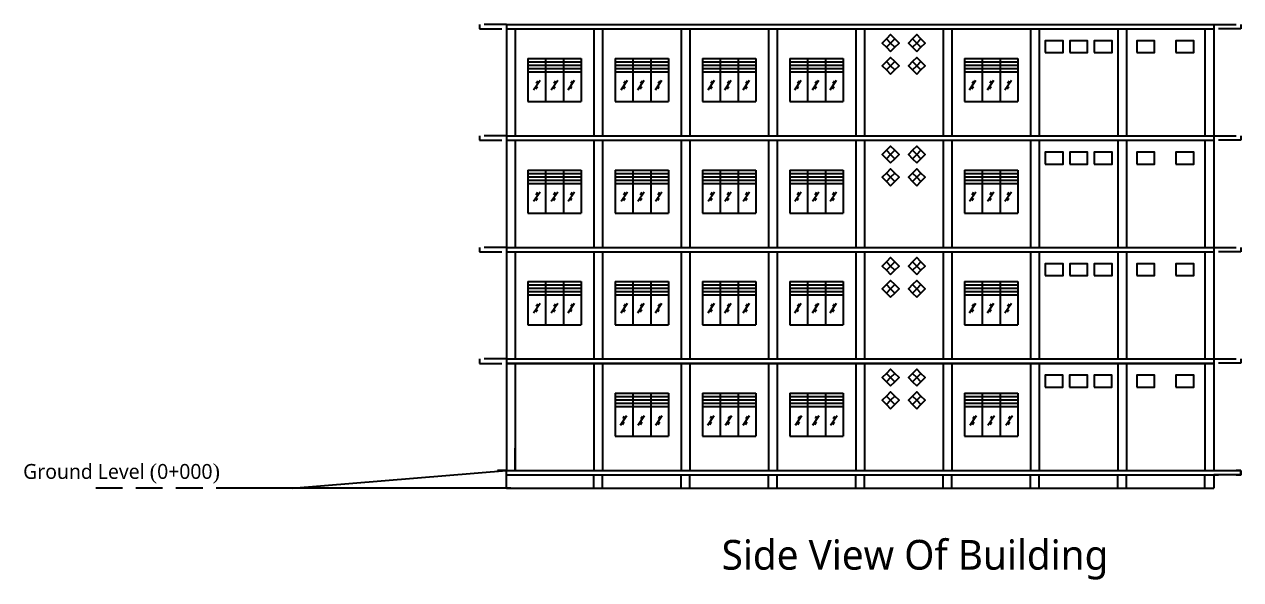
# Model space of a CAD drawing. Header units: metres. Extents: x 22814 to 23003, y 12423 to 12493.
# Drawn here: x 22937.75 to 22978.66, y 12435.68 to 12454.36 of the extents above; entities that cross this region are included whole.
import ezdxf

# ---------------------------------------------------------------- set-up
doc = ezdxf.new("R2010")
doc.units = ezdxf.units.M
doc.linetypes.add('HIDDEN2', pattern=[4.7625, 3.175, -1.5875])
doc.linetypes.add('JIS_02_0.7', pattern=[1.35, 0.75, -0.6])
doc.layers.add('Dot', color=7, linetype='HIDDEN2')
doc.layers.add('lines', color=7, linetype='JIS_02_0.7')
doc.styles.get("Standard").update_dxf_attribs({"font": 'times.ttf'})

msp = doc.modelspace()

# ---------------------------------------------------------------- linework, layer by layer
for p, q in [((22953.9638, 12454.3582), (22953.9638, 12450.6082)), ((22953.9638, 12454.3582), (22977.7638, 12454.3582)), ((22953.9638, 12454.2082), (22977.7638, 12454.2082)), ((22954.2638, 12454.2082), (22954.2638, 12450.6082)), ((22956.9013, 12454.2082), (22956.9013, 12450.6082)), ((22957.2013, 12454.2082), (22957.2013, 12450.6082)), ((22959.8388, 12454.2082), (22959.8388, 12450.6082)), ((22960.1388, 12454.2082), (22960.1388, 12450.6082)), ((22962.7763, 12454.2082), (22962.7763, 12450.6082)), ((22963.0763, 12454.2082), (22963.0763, 12450.6082)), ((22965.7138, 12454.2082), (22965.7138, 12450.6082)), ((22966.0138, 12454.2082), (22966.0138, 12450.6082)), ((22968.6513, 12454.2082), (22968.6513, 12450.6082)), ((22968.9513, 12454.2082), (22968.9513, 12450.6082)), ((22971.5888, 12454.2082), (22971.5888, 12450.6082)), ((22971.8888, 12454.2082), (22971.8888, 12450.6082)), ((22974.5263, 12454.2082), (22974.5263, 12450.6082)), ((22974.8263, 12454.2082), (22974.8263, 12450.6082)), ((22977.4638, 12454.2082), (22977.4638, 12450.6082)), ((22977.7638, 12454.3582), (22977.7638, 12450.6082)), ((22954.6826, 12453.2082), (22956.4826, 12453.2082)), ((22954.6826, 12453.2082), (22954.6826, 12451.7582)), ((22955.2826, 12453.2082), (22955.2826, 12451.7582)), ((22955.8826, 12453.2082), (22955.8826, 12451.7582)), ((22956.4826, 12453.2082), (22956.4826, 12451.7582)), ((22957.6201, 12453.2082), (22959.4201, 12453.2082)), ((22957.6201, 12453.2082), (22957.6201, 12451.7582)), ((22958.2201, 12453.2082), (22958.2201, 12451.7582)), ((22958.8201, 12453.2082), (22958.8201, 12451.7582)), ((22959.4201, 12453.2082), (22959.4201, 12451.7582)), ((22960.5576, 12453.2082), (22962.3576, 12453.2082)), ((22960.5576, 12453.2082), (22960.5576, 12451.7582)), ((22961.1576, 12453.2082), (22961.1576, 12451.7582)), ((22961.7576, 12453.2082), (22961.7576, 12451.7582)), ((22962.3576, 12453.2082), (22962.3576, 12451.7582)), ((22963.4951, 12453.2082), (22965.2951, 12453.2082)), ((22963.4951, 12453.2082), (22963.4951, 12451.7582)), ((22964.0951, 12453.2082), (22964.0951, 12451.7582)), ((22964.6951, 12453.2082), (22964.6951, 12451.7582)), ((22965.2951, 12453.2082), (22965.2951, 12451.7582)), ((22969.3701, 12453.2082), (22971.1701, 12453.2082)), ((22969.3701, 12453.2082), (22969.3701, 12451.7582)), ((22969.9701, 12453.2082), (22969.9701, 12451.7582)), ((22970.5701, 12453.2082), (22970.5701, 12451.7582)), ((22971.1701, 12453.2082), (22971.1701, 12451.7582)), ((22954.6826, 12453.0957), (22956.4826, 12453.0957)), ((22954.6826, 12452.9832), (22956.4826, 12452.9832)), ((22954.6826, 12452.8707), (22956.4826, 12452.8707)), ((22957.6201, 12453.0957), (22959.4201, 12453.0957)), ((22957.6201, 12452.9832), (22959.4201, 12452.9832)), ((22957.6201, 12452.8707), (22959.4201, 12452.8707)), ((22960.5576, 12453.0957), (22962.3576, 12453.0957)), ((22960.5576, 12452.9832), (22962.3576, 12452.9832)), ((22960.5576, 12452.8707), (22962.3576, 12452.8707)), ((22963.4951, 12453.0957), (22965.2951, 12453.0957)), ((22963.4951, 12452.9832), (22965.2951, 12452.9832)), ((22963.4951, 12452.8707), (22965.2951, 12452.8707)), ((22969.3701, 12453.0957), (22971.1701, 12453.0957)), ((22969.3701, 12452.9832), (22971.1701, 12452.9832)), ((22969.3701, 12452.8707), (22971.1701, 12452.8707)), ((22954.6826, 12452.7582), (22956.4826, 12452.7582)), ((22954.8811, 12452.1573), (22955.0961, 12452.479)), ((22954.9713, 12452.3786), (22955.025, 12452.459)), ((22955.4755, 12452.1573), (22955.6906, 12452.479)), ((22955.5658, 12452.3786), (22955.6195, 12452.459)), ((22956.0413, 12452.1573), (22956.2564, 12452.479)), ((22956.1315, 12452.3786), (22956.1853, 12452.459)), ((22957.6201, 12452.7582), (22959.4201, 12452.7582)), ((22957.8244, 12452.1573), (22958.0394, 12452.479)), ((22957.9146, 12452.3786), (22957.9683, 12452.459)), ((22958.3862, 12452.1573), (22958.6013, 12452.479)), ((22958.4764, 12452.3786), (22958.5302, 12452.459)), ((22958.9787, 12452.1573), (22959.1938, 12452.479)), ((22959.0689, 12452.3786), (22959.1227, 12452.459)), ((22960.5576, 12452.7582), (22962.3576, 12452.7582)), ((22960.7529, 12452.1573), (22960.9679, 12452.479)), ((22960.8431, 12452.3786), (22960.8968, 12452.459)), ((22961.3158, 12452.1573), (22961.5309, 12452.479)), ((22961.406, 12452.3786), (22961.4598, 12452.459)), ((22961.9317, 12452.1573), (22962.1468, 12452.479)), ((22962.0219, 12452.3786), (22962.0757, 12452.459)), ((22963.4951, 12452.7582), (22965.2951, 12452.7582)), ((22963.6658, 12452.1573), (22963.8809, 12452.479)), ((22963.756, 12452.3786), (22963.8098, 12452.459)), ((22964.2647, 12452.1573), (22964.4798, 12452.479)), ((22964.3549, 12452.3786), (22964.4087, 12452.459)), ((22964.8549, 12452.1573), (22965.0699, 12452.479)), ((22964.9451, 12452.3786), (22964.9988, 12452.459)), ((22969.3701, 12452.7582), (22971.1701, 12452.7582)), ((22969.5425, 12452.1573), (22969.7576, 12452.479)), ((22969.6327, 12452.3786), (22969.6865, 12452.459)), ((22970.1422, 12452.1573), (22970.3573, 12452.479)), ((22970.2324, 12452.3786), (22970.2862, 12452.459)), ((22970.7346, 12452.1573), (22970.9496, 12452.479)), ((22970.8248, 12452.3786), (22970.8785, 12452.459)), ((22954.9573, 12452.1853), (22955.0111, 12452.2657)), ((22955.5518, 12452.1853), (22955.6056, 12452.2657)), ((22956.1176, 12452.1853), (22956.1714, 12452.2657)), ((22957.9006, 12452.1853), (22957.9544, 12452.2657)), ((22958.4625, 12452.1853), (22958.5163, 12452.2657)), ((22959.055, 12452.1853), (22959.1087, 12452.2657)), ((22960.8291, 12452.1853), (22960.8829, 12452.2657)), ((22961.3921, 12452.1853), (22961.4458, 12452.2657)), ((22962.008, 12452.1853), (22962.0617, 12452.2657)), ((22963.7421, 12452.1853), (22963.7958, 12452.2657)), ((22964.341, 12452.1853), (22964.3947, 12452.2657)), ((22964.9311, 12452.1853), (22964.9849, 12452.2657)), ((22969.6188, 12452.1853), (22969.6726, 12452.2657)), ((22970.2185, 12452.1853), (22970.2722, 12452.2657)), ((22970.8108, 12452.1853), (22970.8646, 12452.2657)), ((22954.6826, 12451.7582), (22956.4826, 12451.7582)), ((22957.6201, 12451.7582), (22959.4201, 12451.7582)), ((22960.5576, 12451.7582), (22962.3576, 12451.7582)), ((22963.4951, 12451.7582), (22965.2951, 12451.7582)), ((22969.3701, 12451.7582), (22971.1701, 12451.7582)), ((22953.9638, 12450.6082), (22953.9638, 12446.8582)), ((22953.9638, 12450.6082), (22977.7638, 12450.6082)), ((22953.9638, 12450.6082), (22977.7638, 12450.6082)), ((22953.9638, 12450.4582), (22977.7638, 12450.4582)), ((22954.2638, 12450.4582), (22954.2638, 12446.8582)), ((22956.9013, 12450.4582), (22956.9013, 12446.8582)), ((22957.2013, 12450.4582), (22957.2013, 12446.8582)), ((22959.8388, 12450.4582), (22959.8388, 12446.8582)), ((22960.1388, 12450.4582), (22960.1388, 12446.8582)), ((22962.7763, 12450.4582), (22962.7763, 12446.8582)), ((22963.0763, 12450.4582), (22963.0763, 12446.8582)), ((22965.7138, 12450.4582), (22965.7138, 12446.8582)), ((22966.0138, 12450.4582), (22966.0138, 12446.8582)), ((22968.6513, 12450.4582), (22968.6513, 12446.8582)), ((22968.9513, 12450.4582), (22968.9513, 12446.8582)), ((22971.5888, 12450.4582), (22971.5888, 12446.8582)), ((22971.8888, 12450.4582), (22971.8888, 12446.8582)), ((22974.5263, 12450.4582), (22974.5263, 12446.8582)), ((22974.8263, 12450.4582), (22974.8263, 12446.8582)), ((22977.4638, 12450.4582), (22977.4638, 12446.8582)), ((22977.7638, 12450.6082), (22977.7638, 12446.8582)), ((22954.6826, 12449.4582), (22956.4826, 12449.4582)), ((22954.6826, 12449.4582), (22954.6826, 12448.0082)), ((22954.6826, 12449.3457), (22956.4826, 12449.3457)), ((22954.6826, 12449.2332), (22956.4826, 12449.2332)), ((22954.6826, 12449.1207), (22956.4826, 12449.1207)), ((22955.2826, 12449.4582), (22955.2826, 12448.0082)), ((22955.8826, 12449.4582), (22955.8826, 12448.0082)), ((22956.4826, 12449.4582), (22956.4826, 12448.0082)), ((22957.6201, 12449.4582), (22959.4201, 12449.4582)), ((22957.6201, 12449.4582), (22957.6201, 12448.0082)), ((22957.6201, 12449.3457), (22959.4201, 12449.3457)), ((22957.6201, 12449.2332), (22959.4201, 12449.2332)), ((22957.6201, 12449.1207), (22959.4201, 12449.1207)), ((22958.2201, 12449.4582), (22958.2201, 12448.0082)), ((22958.8201, 12449.4582), (22958.8201, 12448.0082)), ((22959.4201, 12449.4582), (22959.4201, 12448.0082)), ((22960.5576, 12449.4582), (22962.3576, 12449.4582)), ((22960.5576, 12449.4582), (22960.5576, 12448.0082)), ((22960.5576, 12449.3457), (22962.3576, 12449.3457)), ((22960.5576, 12449.2332), (22962.3576, 12449.2332)), ((22960.5576, 12449.1207), (22962.3576, 12449.1207)), ((22961.1576, 12449.4582), (22961.1576, 12448.0082)), ((22961.7576, 12449.4582), (22961.7576, 12448.0082)), ((22962.3576, 12449.4582), (22962.3576, 12448.0082)), ((22963.4951, 12449.4582), (22965.2951, 12449.4582)), ((22963.4951, 12449.4582), (22963.4951, 12448.0082)), ((22963.4951, 12449.3457), (22965.2951, 12449.3457)), ((22963.4951, 12449.2332), (22965.2951, 12449.2332)), ((22963.4951, 12449.1207), (22965.2951, 12449.1207)), ((22964.0951, 12449.4582), (22964.0951, 12448.0082)), ((22964.6951, 12449.4582), (22964.6951, 12448.0082)), ((22965.2951, 12449.4582), (22965.2951, 12448.0082)), ((22969.3701, 12449.4582), (22971.1701, 12449.4582)), ((22969.3701, 12449.4582), (22969.3701, 12448.0082)), ((22969.3701, 12449.3457), (22971.1701, 12449.3457)), ((22969.3701, 12449.2332), (22971.1701, 12449.2332)), ((22969.3701, 12449.1207), (22971.1701, 12449.1207)), ((22969.9701, 12449.4582), (22969.9701, 12448.0082)), ((22970.5701, 12449.4582), (22970.5701, 12448.0082)), ((22971.1701, 12449.4582), (22971.1701, 12448.0082)), ((22954.6826, 12449.0082), (22956.4826, 12449.0082)), ((22954.8811, 12448.4073), (22955.0961, 12448.729)), ((22954.9713, 12448.6286), (22955.025, 12448.709)), ((22955.4755, 12448.4073), (22955.6906, 12448.729)), ((22955.5658, 12448.6286), (22955.6195, 12448.709)), ((22956.0413, 12448.4073), (22956.2564, 12448.729)), ((22956.1315, 12448.6286), (22956.1853, 12448.709)), ((22957.6201, 12449.0082), (22959.4201, 12449.0082)), ((22957.8244, 12448.4073), (22958.0394, 12448.729)), ((22957.9146, 12448.6286), (22957.9683, 12448.709)), ((22958.3862, 12448.4073), (22958.6013, 12448.729)), ((22958.4764, 12448.6286), (22958.5302, 12448.709)), ((22958.9787, 12448.4073), (22959.1938, 12448.729)), ((22959.0689, 12448.6286), (22959.1227, 12448.709)), ((22960.5576, 12449.0082), (22962.3576, 12449.0082)), ((22960.7529, 12448.4073), (22960.9679, 12448.729)), ((22960.8431, 12448.6286), (22960.8968, 12448.709)), ((22961.3158, 12448.4073), (22961.5309, 12448.729)), ((22961.406, 12448.6286), (22961.4598, 12448.709)), ((22961.9317, 12448.4073), (22962.1468, 12448.729)), ((22962.0219, 12448.6286), (22962.0757, 12448.709)), ((22963.4951, 12449.0082), (22965.2951, 12449.0082)), ((22963.6658, 12448.4073), (22963.8809, 12448.729)), ((22963.756, 12448.6286), (22963.8098, 12448.709)), ((22964.2647, 12448.4073), (22964.4798, 12448.729)), ((22964.3549, 12448.6286), (22964.4087, 12448.709)), ((22964.8549, 12448.4073), (22965.0699, 12448.729)), ((22964.9451, 12448.6286), (22964.9988, 12448.709)), ((22969.3701, 12449.0082), (22971.1701, 12449.0082)), ((22969.5425, 12448.4073), (22969.7576, 12448.729)), ((22969.6327, 12448.6286), (22969.6865, 12448.709)), ((22970.1422, 12448.4073), (22970.3573, 12448.729)), ((22970.2324, 12448.6286), (22970.2862, 12448.709)), ((22970.7346, 12448.4073), (22970.9496, 12448.729)), ((22970.8248, 12448.6286), (22970.8785, 12448.709)), ((22954.9573, 12448.4353), (22955.0111, 12448.5157)), ((22955.5518, 12448.4353), (22955.6056, 12448.5157)), ((22956.1176, 12448.4353), (22956.1714, 12448.5157)), ((22957.9006, 12448.4353), (22957.9544, 12448.5157)), ((22958.4625, 12448.4353), (22958.5163, 12448.5157)), ((22959.055, 12448.4353), (22959.1087, 12448.5157)), ((22960.8291, 12448.4353), (22960.8829, 12448.5157)), ((22961.3921, 12448.4353), (22961.4458, 12448.5157)), ((22962.008, 12448.4353), (22962.0617, 12448.5157)), ((22963.7421, 12448.4353), (22963.7958, 12448.5157)), ((22964.341, 12448.4353), (22964.3947, 12448.5157)), ((22964.9311, 12448.4353), (22964.9849, 12448.5157)), ((22969.6188, 12448.4353), (22969.6726, 12448.5157)), ((22970.2185, 12448.4353), (22970.2722, 12448.5157)), ((22970.8108, 12448.4353), (22970.8646, 12448.5157)), ((22954.6826, 12448.0082), (22956.4826, 12448.0082)), ((22957.6201, 12448.0082), (22959.4201, 12448.0082)), ((22960.5576, 12448.0082), (22962.3576, 12448.0082)), ((22963.4951, 12448.0082), (22965.2951, 12448.0082)), ((22969.3701, 12448.0082), (22971.1701, 12448.0082)), ((22953.9638, 12446.8582), (22953.9638, 12443.1082)), ((22953.9638, 12446.8582), (22977.7638, 12446.8582)), ((22953.9638, 12446.8582), (22977.7638, 12446.8582)), ((22953.9638, 12446.7082), (22977.7638, 12446.7082)), ((22954.2638, 12446.7082), (22954.2638, 12443.1082)), ((22956.9013, 12446.7082), (22956.9013, 12443.1082)), ((22957.2013, 12446.7082), (22957.2013, 12443.1082)), ((22959.8388, 12446.7082), (22959.8388, 12443.1082)), ((22960.1388, 12446.7082), (22960.1388, 12443.1082)), ((22962.7763, 12446.7082), (22962.7763, 12443.1082)), ((22963.0763, 12446.7082), (22963.0763, 12443.1082)), ((22965.7138, 12446.7082), (22965.7138, 12443.1082)), ((22966.0138, 12446.7082), (22966.0138, 12443.1082)), ((22968.6513, 12446.7082), (22968.6513, 12443.1082)), ((22968.9513, 12446.7082), (22968.9513, 12443.1082)), ((22971.5888, 12446.7082), (22971.5888, 12443.1082)), ((22971.8888, 12446.7082), (22971.8888, 12443.1082)), ((22974.5263, 12446.7082), (22974.5263, 12443.1082)), ((22974.8263, 12446.7082), (22974.8263, 12443.1082)), ((22977.4638, 12446.7082), (22977.4638, 12443.1082)), ((22977.7638, 12446.8582), (22977.7638, 12443.1082)), ((22954.6826, 12445.7082), (22956.4826, 12445.7082)), ((22954.6826, 12445.7082), (22954.6826, 12444.2582)), ((22954.6826, 12445.5957), (22956.4826, 12445.5957)), ((22954.6826, 12445.4832), (22956.4826, 12445.4832)), ((22955.2826, 12445.7082), (22955.2826, 12444.2582)), ((22955.8826, 12445.7082), (22955.8826, 12444.2582)), ((22956.4826, 12445.7082), (22956.4826, 12444.2582)), ((22957.6201, 12445.7082), (22959.4201, 12445.7082)), ((22957.6201, 12445.7082), (22957.6201, 12444.2582)), ((22957.6201, 12445.5957), (22959.4201, 12445.5957)), ((22957.6201, 12445.4832), (22959.4201, 12445.4832)), ((22958.2201, 12445.7082), (22958.2201, 12444.2582)), ((22958.8201, 12445.7082), (22958.8201, 12444.2582)), ((22959.4201, 12445.7082), (22959.4201, 12444.2582)), ((22960.5576, 12445.7082), (22962.3576, 12445.7082)), ((22960.5576, 12445.7082), (22960.5576, 12444.2582)), ((22960.5576, 12445.5957), (22962.3576, 12445.5957)), ((22960.5576, 12445.4832), (22962.3576, 12445.4832)), ((22961.1576, 12445.7082), (22961.1576, 12444.2582)), ((22961.7576, 12445.7082), (22961.7576, 12444.2582)), ((22962.3576, 12445.7082), (22962.3576, 12444.2582)), ((22963.4951, 12445.7082), (22965.2951, 12445.7082)), ((22963.4951, 12445.7082), (22963.4951, 12444.2582)), ((22963.4951, 12445.5957), (22965.2951, 12445.5957)), ((22963.4951, 12445.4832), (22965.2951, 12445.4832)), ((22964.0951, 12445.7082), (22964.0951, 12444.2582)), ((22964.6951, 12445.7082), (22964.6951, 12444.2582)), ((22965.2951, 12445.7082), (22965.2951, 12444.2582)), ((22969.3701, 12445.7082), (22971.1701, 12445.7082)), ((22969.3701, 12445.7082), (22969.3701, 12444.2582)), ((22969.3701, 12445.5957), (22971.1701, 12445.5957)), ((22969.3701, 12445.4832), (22971.1701, 12445.4832)), ((22969.9701, 12445.7082), (22969.9701, 12444.2582)), ((22970.5701, 12445.7082), (22970.5701, 12444.2582)), ((22971.1701, 12445.7082), (22971.1701, 12444.2582)), ((22954.6826, 12445.3707), (22956.4826, 12445.3707)), ((22954.6826, 12445.2582), (22956.4826, 12445.2582)), ((22957.6201, 12445.3707), (22959.4201, 12445.3707)), ((22957.6201, 12445.2582), (22959.4201, 12445.2582)), ((22960.5576, 12445.3707), (22962.3576, 12445.3707)), ((22960.5576, 12445.2582), (22962.3576, 12445.2582)), ((22963.4951, 12445.3707), (22965.2951, 12445.3707)), ((22963.4951, 12445.2582), (22965.2951, 12445.2582)), ((22969.3701, 12445.3707), (22971.1701, 12445.3707)), ((22969.3701, 12445.2582), (22971.1701, 12445.2582)), ((22954.8811, 12444.6573), (22955.0961, 12444.979)), ((22954.9573, 12444.6853), (22955.0111, 12444.7657)), ((22954.9713, 12444.8786), (22955.025, 12444.959)), ((22955.4755, 12444.6573), (22955.6906, 12444.979)), ((22955.5518, 12444.6853), (22955.6056, 12444.7657)), ((22955.5658, 12444.8786), (22955.6195, 12444.959)), ((22956.0413, 12444.6573), (22956.2564, 12444.979)), ((22956.1176, 12444.6853), (22956.1714, 12444.7657)), ((22956.1315, 12444.8786), (22956.1853, 12444.959)), ((22957.8244, 12444.6573), (22958.0394, 12444.979)), ((22957.9006, 12444.6853), (22957.9544, 12444.7657)), ((22957.9146, 12444.8786), (22957.9683, 12444.959)), ((22958.3862, 12444.6573), (22958.6013, 12444.979)), ((22958.4625, 12444.6853), (22958.5163, 12444.7657)), ((22958.4764, 12444.8786), (22958.5302, 12444.959)), ((22958.9787, 12444.6573), (22959.1938, 12444.979)), ((22959.055, 12444.6853), (22959.1087, 12444.7657)), ((22959.0689, 12444.8786), (22959.1227, 12444.959)), ((22960.7529, 12444.6573), (22960.9679, 12444.979)), ((22960.8291, 12444.6853), (22960.8829, 12444.7657)), ((22960.8431, 12444.8786), (22960.8968, 12444.959)), ((22961.3158, 12444.6573), (22961.5309, 12444.979)), ((22961.3921, 12444.6853), (22961.4458, 12444.7657)), ((22961.406, 12444.8786), (22961.4598, 12444.959)), ((22961.9317, 12444.6573), (22962.1468, 12444.979)), ((22962.008, 12444.6853), (22962.0617, 12444.7657)), ((22962.0219, 12444.8786), (22962.0757, 12444.959)), ((22963.6658, 12444.6573), (22963.8809, 12444.979)), ((22963.7421, 12444.6853), (22963.7958, 12444.7657)), ((22963.756, 12444.8786), (22963.8098, 12444.959)), ((22964.2647, 12444.6573), (22964.4798, 12444.979)), ((22964.341, 12444.6853), (22964.3947, 12444.7657)), ((22964.3549, 12444.8786), (22964.4087, 12444.959)), ((22964.8549, 12444.6573), (22965.0699, 12444.979)), ((22964.9311, 12444.6853), (22964.9849, 12444.7657)), ((22964.9451, 12444.8786), (22964.9988, 12444.959)), ((22969.5425, 12444.6573), (22969.7576, 12444.979)), ((22969.6188, 12444.6853), (22969.6726, 12444.7657)), ((22969.6327, 12444.8786), (22969.6865, 12444.959)), ((22970.1422, 12444.6573), (22970.3573, 12444.979)), ((22970.2185, 12444.6853), (22970.2722, 12444.7657)), ((22970.2324, 12444.8786), (22970.2862, 12444.959)), ((22970.7346, 12444.6573), (22970.9496, 12444.979)), ((22970.8108, 12444.6853), (22970.8646, 12444.7657)), ((22970.8248, 12444.8786), (22970.8785, 12444.959)), ((22954.6826, 12444.2582), (22956.4826, 12444.2582)), ((22957.6201, 12444.2582), (22959.4201, 12444.2582)), ((22960.5576, 12444.2582), (22962.3576, 12444.2582)), ((22963.4951, 12444.2582), (22965.2951, 12444.2582)), ((22969.3701, 12444.2582), (22971.1701, 12444.2582)), ((22953.9638, 12443.1089), (22953.9638, 12439.3589)), ((22953.9638, 12443.1089), (22977.7638, 12443.1089)), ((22953.9638, 12443.1082), (22977.7638, 12443.1082)), ((22953.9638, 12443.1082), (22977.7638, 12443.1082)), ((22953.9638, 12442.9589), (22977.7638, 12442.9589)), ((22953.9638, 12442.9582), (22977.7638, 12442.9582)), ((22954.2638, 12442.9589), (22954.2638, 12439.3589)), ((22956.9013, 12442.9589), (22956.9013, 12439.3589)), ((22957.2013, 12442.9589), (22957.2013, 12439.3589)), ((22959.8388, 12442.9589), (22959.8388, 12439.3589)), ((22960.1388, 12442.9589), (22960.1388, 12439.3589)), ((22962.7763, 12442.9589), (22962.7763, 12439.3589)), ((22963.0763, 12442.9589), (22963.0763, 12439.3589)), ((22965.7138, 12442.9589), (22965.7138, 12439.3589)), ((22966.0138, 12442.9589), (22966.0138, 12439.3589)), ((22968.6513, 12442.9589), (22968.6513, 12439.3589)), ((22968.9513, 12442.9589), (22968.9513, 12439.3589)), ((22971.5888, 12442.9589), (22971.5888, 12439.3589)), ((22971.8888, 12442.9589), (22971.8888, 12439.3589)), ((22971.8888, 12442.9589), (22971.8888, 12442.5589)), ((22974.5263, 12442.9589), (22974.5263, 12439.3589)), ((22974.8263, 12442.9589), (22974.8263, 12439.3589)), ((22977.4638, 12442.9589), (22977.4638, 12439.3589)), ((22977.7638, 12443.1089), (22977.7638, 12439.3589)), ((22957.6201, 12441.9589), (22959.4201, 12441.9589)), ((22957.6201, 12441.9589), (22957.6201, 12440.5089)), ((22957.6201, 12441.8464), (22959.4201, 12441.8464)), ((22957.6201, 12441.7339), (22959.4201, 12441.7339)), ((22958.2201, 12441.9589), (22958.2201, 12440.5089)), ((22958.8201, 12441.9589), (22958.8201, 12440.5089)), ((22959.4201, 12441.9589), (22959.4201, 12440.5089)), ((22960.5576, 12441.9589), (22962.3576, 12441.9589)), ((22960.5576, 12441.9589), (22960.5576, 12440.5089)), ((22960.5576, 12441.8464), (22962.3576, 12441.8464)), ((22960.5576, 12441.7339), (22962.3576, 12441.7339)), ((22961.1576, 12441.9589), (22961.1576, 12440.5089)), ((22961.7576, 12441.9589), (22961.7576, 12440.5089)), ((22962.3576, 12441.9589), (22962.3576, 12440.5089)), ((22963.4951, 12441.9589), (22963.4951, 12440.5089)), ((22963.4951, 12441.9589), (22965.2951, 12441.9589)), ((22963.4951, 12441.8464), (22965.2951, 12441.8464)), ((22963.4951, 12441.7339), (22965.2951, 12441.7339)), ((22964.0951, 12441.9589), (22964.0951, 12440.5089)), ((22964.6951, 12441.9589), (22964.6951, 12440.5089)), ((22965.2951, 12441.9589), (22965.2951, 12440.5089)), ((22969.3701, 12441.9589), (22969.3701, 12440.5089)), ((22969.3701, 12441.9589), (22971.1701, 12441.9589)), ((22969.3701, 12441.8464), (22971.1701, 12441.8464)), ((22969.3701, 12441.7339), (22971.1701, 12441.7339)), ((22969.9701, 12441.9589), (22969.9701, 12440.5089)), ((22970.5701, 12441.9589), (22970.5701, 12440.5089)), ((22971.1701, 12441.9589), (22971.1701, 12440.5089)), ((22957.6201, 12441.6214), (22959.4201, 12441.6214)), ((22957.6201, 12441.5089), (22959.4201, 12441.5089)), ((22960.5576, 12441.6214), (22962.3576, 12441.6214)), ((22960.5576, 12441.5089), (22962.3576, 12441.5089)), ((22963.4951, 12441.6214), (22965.2951, 12441.6214)), ((22963.4951, 12441.5089), (22965.2951, 12441.5089)), ((22969.3701, 12441.6214), (22971.1701, 12441.6214)), ((22969.3701, 12441.5089), (22971.1701, 12441.5089)), ((22957.7979, 12440.8784), (22958.0129, 12441.2)), ((22957.8741, 12440.9064), (22957.9279, 12440.9868)), ((22957.8881, 12441.0996), (22957.9418, 12441.1801)), ((22958.3986, 12440.8784), (22958.6136, 12441.2)), ((22958.4748, 12440.9064), (22958.5286, 12440.9868)), ((22958.4888, 12441.0996), (22958.5425, 12441.1801)), ((22958.9938, 12440.8784), (22959.2088, 12441.2)), ((22959.07, 12440.9064), (22959.1238, 12440.9868)), ((22959.084, 12441.0996), (22959.1377, 12441.1801)), ((22960.7354, 12440.8784), (22960.9504, 12441.2)), ((22960.8116, 12440.9064), (22960.8654, 12440.9868)), ((22960.8256, 12441.0996), (22960.8793, 12441.1801)), ((22961.3361, 12440.8784), (22961.5511, 12441.2)), ((22961.4123, 12440.9064), (22961.4661, 12440.9868)), ((22961.4263, 12441.0996), (22961.48, 12441.1801)), ((22961.9313, 12440.8784), (22962.1463, 12441.2)), ((22962.0075, 12440.9064), (22962.0613, 12440.9868)), ((22962.0215, 12441.0996), (22962.0752, 12441.1801)), ((22963.6909, 12440.8784), (22963.9059, 12441.2)), ((22963.7671, 12440.9064), (22963.8209, 12440.9868)), ((22963.7811, 12441.0996), (22963.8348, 12441.1801)), ((22964.2684, 12440.8784), (22964.4835, 12441.2)), ((22964.3447, 12440.9064), (22964.3984, 12440.9868)), ((22964.3586, 12441.0996), (22964.4124, 12441.1801)), ((22964.8715, 12440.8784), (22965.0865, 12441.2)), ((22964.9477, 12440.9064), (22965.0015, 12440.9868)), ((22964.9617, 12441.0996), (22965.0154, 12441.1801)), ((22969.5666, 12440.8784), (22969.7817, 12441.2)), ((22969.6429, 12440.9064), (22969.6967, 12440.9868)), ((22969.6568, 12441.0996), (22969.7106, 12441.1801)), ((22970.1643, 12440.8784), (22970.3794, 12441.2)), ((22970.2406, 12440.9064), (22970.2943, 12440.9868)), ((22970.2545, 12441.0996), (22970.3083, 12441.1801)), ((22970.7683, 12440.8784), (22970.9834, 12441.2)), ((22970.8446, 12440.9064), (22970.8983, 12440.9868)), ((22970.8585, 12441.0996), (22970.9123, 12441.1801)), ((22957.6201, 12440.5089), (22959.4201, 12440.5089)), ((22960.5576, 12440.5089), (22962.3576, 12440.5089)), ((22963.4951, 12440.5089), (22965.2951, 12440.5089)), ((22969.3701, 12440.5089), (22971.1701, 12440.5089)), ((22954.2638, 12439.3589), (22954.2638, 12440.1089)), ((22946.7638, 12438.7589), (22953.9638, 12439.3589)), ((22953.9638, 12439.3589), (22977.7638, 12439.3589)), ((22953.9638, 12438.7589), (22953.9638, 12439.3589)), ((22953.9638, 12439.3589), (22977.7638, 12439.3589)), ((22953.9638, 12439.3582), (22977.7638, 12439.3582)), ((22953.9638, 12439.2082), (22953.9638, 12439.3582)), ((22954.1138, 12439.3589), (22977.9138, 12439.3589)), ((22977.7638, 12439.3589), (22978.5138, 12439.3589)), ((22977.7638, 12439.3582), (22978.5138, 12439.3582)), ((22977.9138, 12439.3589), (22978.6638, 12439.3589)), ((22978.5438, 12439.3589), (22978.5138, 12439.3589)), ((22978.6638, 12439.3589), (22978.5438, 12439.3589)), ((22978.6638, 12439.3589), (22978.6638, 12439.2089)), ((22953.9638, 12439.2089), (22977.7638, 12439.2089)), ((22953.9638, 12439.2082), (22977.7638, 12439.2082)), ((22954.1138, 12439.2089), (22977.9138, 12439.2089)), ((22956.9013, 12438.7589), (22956.9013, 12439.2089)), ((22957.2013, 12438.7589), (22957.2013, 12439.2089)), ((22959.8388, 12438.7589), (22959.8388, 12439.2089)), ((22960.1388, 12438.7589), (22960.1388, 12439.2089)), ((22962.7763, 12438.7589), (22962.7763, 12439.2089)), ((22963.0763, 12438.7589), (22963.0763, 12439.2089)), ((22965.7138, 12438.7589), (22965.7138, 12439.2089)), ((22966.0138, 12438.7589), (22966.0138, 12439.2089)), ((22966.0138, 12439.2089), (22968.6513, 12439.2089)), ((22966.0138, 12439.2082), (22968.6513, 12439.2082)), ((22966.0138, 12439.2082), (22968.6513, 12439.2082)), ((22966.1638, 12439.2089), (22968.8013, 12439.2089)), ((22968.6513, 12438.7589), (22968.6513, 12439.2089)), ((22968.9513, 12438.7589), (22968.9513, 12439.2089)), ((22971.5888, 12438.7589), (22971.5888, 12439.2089)), ((22971.8888, 12438.7589), (22971.8888, 12439.2089)), ((22974.5263, 12438.7589), (22974.5263, 12439.2089)), ((22974.8263, 12438.7589), (22974.8263, 12439.2089)), ((22977.4638, 12438.7589), (22977.4638, 12439.2089)), ((22977.7638, 12439.2089), (22977.7638, 12438.7589)), ((22978.5138, 12439.2089), (22977.7638, 12439.2089)), ((22978.6638, 12439.2089), (22977.9138, 12439.2089)), ((22978.5138, 12439.2089), (22978.5288, 12439.2089)), ((22978.5288, 12439.2089), (22978.5438, 12439.2089)), ((22953.9638, 12438.7589), (22944.9508, 12438.7589)), ((22954.1138, 12438.7589), (22945.1008, 12438.7589)), ((22953.9638, 12438.7589), (22977.7638, 12438.7589))]:
    msp.add_line(p, q)
for points in [[(22966.8889, 12453.7303), (22967.0303, 12453.8717), (22966.8889, 12454.0131), (22966.7475, 12453.8717)], [(22967.7681, 12453.7303), (22967.9095, 12453.8717), (22967.7681, 12454.0131), (22967.6267, 12453.8717)], [(22966.7475, 12453.5888), (22966.8889, 12453.7303), (22966.7475, 12453.8717), (22966.6061, 12453.7303)], [(22966.8889, 12453.4474), (22967.0303, 12453.5888), (22966.8889, 12453.7303), (22966.7475, 12453.5888)], [(22967.0303, 12453.5888), (22967.1717, 12453.7303), (22967.0303, 12453.8717), (22966.8889, 12453.7303)], [(22967.6267, 12453.5888), (22967.7681, 12453.7303), (22967.6267, 12453.8717), (22967.4852, 12453.7303)], [(22967.7681, 12453.4474), (22967.9095, 12453.5888), (22967.7681, 12453.7303), (22967.6267, 12453.5888)], [(22967.9095, 12453.5888), (22968.0509, 12453.7303), (22967.9095, 12453.8717), (22967.7681, 12453.7303)], [(22972.0891, 12453.4082), (22972.6891, 12453.4082), (22972.6891, 12453.8082), (22972.0891, 12453.8082)], [(22972.9141, 12453.4082), (22973.5141, 12453.4082), (22973.5141, 12453.8082), (22972.9141, 12453.8082)], [(22973.7391, 12453.4082), (22974.3391, 12453.4082), (22974.3391, 12453.8082), (22973.7391, 12453.8082)], [(22975.1684, 12453.4082), (22975.7684, 12453.4082), (22975.7684, 12453.8082), (22975.1684, 12453.8082)], [(22976.4879, 12453.4082), (22977.0879, 12453.4082), (22977.0879, 12453.8082), (22976.4879, 12453.8082)], [(22966.8889, 12452.9643), (22967.0303, 12453.1058), (22966.8889, 12453.2472), (22966.7475, 12453.1058)], [(22967.7681, 12452.9643), (22967.9095, 12453.1058), (22967.7681, 12453.2472), (22967.6267, 12453.1058)], [(22966.7475, 12452.8229), (22966.8889, 12452.9643), (22966.7475, 12453.1058), (22966.6061, 12452.9643)], [(22966.8889, 12452.6815), (22967.0303, 12452.8229), (22966.8889, 12452.9643), (22966.7475, 12452.8229)], [(22967.0303, 12452.8229), (22967.1717, 12452.9643), (22967.0303, 12453.1058), (22966.8889, 12452.9643)], [(22967.6267, 12452.8229), (22967.7681, 12452.9643), (22967.6267, 12453.1058), (22967.4852, 12452.9643)], [(22967.7681, 12452.6815), (22967.9095, 12452.8229), (22967.7681, 12452.9643), (22967.6267, 12452.8229)], [(22967.9095, 12452.8229), (22968.0509, 12452.9643), (22967.9095, 12453.1058), (22967.7681, 12452.9643)], [(22966.7475, 12449.8388), (22966.8889, 12449.9803), (22966.7475, 12450.1217), (22966.6061, 12449.9803)], [(22966.8889, 12449.9803), (22967.0303, 12450.1217), (22966.8889, 12450.2631), (22966.7475, 12450.1217)], [(22966.8889, 12449.6974), (22967.0303, 12449.8388), (22966.8889, 12449.9803), (22966.7475, 12449.8388)], [(22967.0303, 12449.8388), (22967.1717, 12449.9803), (22967.0303, 12450.1217), (22966.8889, 12449.9803)], [(22967.6267, 12449.8388), (22967.7681, 12449.9803), (22967.6267, 12450.1217), (22967.4852, 12449.9803)], [(22967.7681, 12449.9803), (22967.9095, 12450.1217), (22967.7681, 12450.2631), (22967.6267, 12450.1217)], [(22967.7681, 12449.6974), (22967.9095, 12449.8388), (22967.7681, 12449.9803), (22967.6267, 12449.8388)], [(22967.9095, 12449.8388), (22968.0509, 12449.9803), (22967.9095, 12450.1217), (22967.7681, 12449.9803)], [(22972.0891, 12449.6582), (22972.6891, 12449.6582), (22972.6891, 12450.0582), (22972.0891, 12450.0582)], [(22972.9141, 12449.6582), (22973.5141, 12449.6582), (22973.5141, 12450.0582), (22972.9141, 12450.0582)], [(22973.7391, 12449.6582), (22974.3391, 12449.6582), (22974.3391, 12450.0582), (22973.7391, 12450.0582)], [(22975.1684, 12449.6582), (22975.7684, 12449.6582), (22975.7684, 12450.0582), (22975.1684, 12450.0582)], [(22976.4879, 12449.6582), (22977.0879, 12449.6582), (22977.0879, 12450.0582), (22976.4879, 12450.0582)], [(22966.8889, 12449.2143), (22967.0303, 12449.3558), (22966.8889, 12449.4972), (22966.7475, 12449.3558)], [(22967.7681, 12449.2143), (22967.9095, 12449.3558), (22967.7681, 12449.4972), (22967.6267, 12449.3558)], [(22966.7475, 12449.0729), (22966.8889, 12449.2143), (22966.7475, 12449.3558), (22966.6061, 12449.2143)], [(22966.8889, 12448.9315), (22967.0303, 12449.0729), (22966.8889, 12449.2143), (22966.7475, 12449.0729)], [(22967.0303, 12449.0729), (22967.1717, 12449.2143), (22967.0303, 12449.3558), (22966.8889, 12449.2143)], [(22967.6267, 12449.0729), (22967.7681, 12449.2143), (22967.6267, 12449.3558), (22967.4852, 12449.2143)], [(22967.7681, 12448.9315), (22967.9095, 12449.0729), (22967.7681, 12449.2143), (22967.6267, 12449.0729)], [(22967.9095, 12449.0729), (22968.0509, 12449.2143), (22967.9095, 12449.3558), (22967.7681, 12449.2143)], [(22966.7475, 12446.0888), (22966.8889, 12446.2303), (22966.7475, 12446.3717), (22966.6061, 12446.2303)], [(22966.8889, 12446.2303), (22967.0303, 12446.3717), (22966.8889, 12446.5131), (22966.7475, 12446.3717)], [(22966.8889, 12445.9474), (22967.0303, 12446.0888), (22966.8889, 12446.2303), (22966.7475, 12446.0888)], [(22967.0303, 12446.0888), (22967.1717, 12446.2303), (22967.0303, 12446.3717), (22966.8889, 12446.2303)], [(22967.6267, 12446.0888), (22967.7681, 12446.2303), (22967.6267, 12446.3717), (22967.4852, 12446.2303)], [(22967.7681, 12446.2303), (22967.9095, 12446.3717), (22967.7681, 12446.5131), (22967.6267, 12446.3717)], [(22967.7681, 12445.9474), (22967.9095, 12446.0888), (22967.7681, 12446.2303), (22967.6267, 12446.0888)], [(22967.9095, 12446.0888), (22968.0509, 12446.2303), (22967.9095, 12446.3717), (22967.7681, 12446.2303)], [(22972.0891, 12445.9082), (22972.6891, 12445.9082), (22972.6891, 12446.3082), (22972.0891, 12446.3082)], [(22972.9141, 12445.9082), (22973.5141, 12445.9082), (22973.5141, 12446.3082), (22972.9141, 12446.3082)], [(22973.7391, 12445.9082), (22974.3391, 12445.9082), (22974.3391, 12446.3082), (22973.7391, 12446.3082)], [(22975.1684, 12445.9082), (22975.7684, 12445.9082), (22975.7684, 12446.3082), (22975.1684, 12446.3082)], [(22976.4879, 12445.9082), (22977.0879, 12445.9082), (22977.0879, 12446.3082), (22976.4879, 12446.3082)], [(22966.7475, 12445.3229), (22966.8889, 12445.4643), (22966.7475, 12445.6058), (22966.6061, 12445.4643)], [(22966.8889, 12445.4643), (22967.0303, 12445.6058), (22966.8889, 12445.7472), (22966.7475, 12445.6058)], [(22966.8889, 12445.1815), (22967.0303, 12445.3229), (22966.8889, 12445.4643), (22966.7475, 12445.3229)], [(22967.0303, 12445.3229), (22967.1717, 12445.4643), (22967.0303, 12445.6058), (22966.8889, 12445.4643)], [(22967.6267, 12445.3229), (22967.7681, 12445.4643), (22967.6267, 12445.6058), (22967.4852, 12445.4643)], [(22967.7681, 12445.4643), (22967.9095, 12445.6058), (22967.7681, 12445.7472), (22967.6267, 12445.6058)], [(22967.7681, 12445.1815), (22967.9095, 12445.3229), (22967.7681, 12445.4643), (22967.6267, 12445.3229)], [(22967.9095, 12445.3229), (22968.0509, 12445.4643), (22967.9095, 12445.6058), (22967.7681, 12445.4643)], [(22966.7475, 12442.3395), (22966.8889, 12442.481), (22966.7475, 12442.6224), (22966.6061, 12442.481)], [(22966.8889, 12442.481), (22967.0303, 12442.6224), (22966.8889, 12442.7638), (22966.7475, 12442.6224)], [(22967.0303, 12442.3395), (22967.1717, 12442.481), (22967.0303, 12442.6224), (22966.8889, 12442.481)], [(22967.6267, 12442.3395), (22967.7681, 12442.481), (22967.6267, 12442.6224), (22967.4852, 12442.481)], [(22967.7681, 12442.481), (22967.9095, 12442.6224), (22967.7681, 12442.7638), (22967.6267, 12442.6224)], [(22967.9095, 12442.3395), (22968.0509, 12442.481), (22967.9095, 12442.6224), (22967.7681, 12442.481)], [(22972.0853, 12442.1589), (22972.6853, 12442.1589), (22972.6853, 12442.5589), (22972.0853, 12442.5589)], [(22972.9103, 12442.1589), (22973.5103, 12442.1589), (22973.5103, 12442.5589), (22972.9103, 12442.5589)], [(22973.7353, 12442.1589), (22974.3353, 12442.1589), (22974.3353, 12442.5589), (22973.7353, 12442.5589)], [(22975.1684, 12442.1589), (22975.7684, 12442.1589), (22975.7684, 12442.5589), (22975.1684, 12442.5589)], [(22976.4879, 12442.1589), (22977.0879, 12442.1589), (22977.0879, 12442.5589), (22976.4879, 12442.5589)], [(22966.8889, 12442.1981), (22967.0303, 12442.3395), (22966.8889, 12442.481), (22966.7475, 12442.3395)], [(22967.7681, 12442.1981), (22967.9095, 12442.3395), (22967.7681, 12442.481), (22967.6267, 12442.3395)], [(22966.7475, 12441.5736), (22966.8889, 12441.7151), (22966.7475, 12441.8565), (22966.6061, 12441.7151)], [(22966.8889, 12441.7151), (22967.0303, 12441.8565), (22966.8889, 12441.9979), (22966.7475, 12441.8565)], [(22967.0303, 12441.5736), (22967.1717, 12441.7151), (22967.0303, 12441.8565), (22966.8889, 12441.7151)], [(22967.6267, 12441.5736), (22967.7681, 12441.7151), (22967.6267, 12441.8565), (22967.4852, 12441.7151)], [(22967.7681, 12441.7151), (22967.9095, 12441.8565), (22967.7681, 12441.9979), (22967.6267, 12441.8565)], [(22967.9095, 12441.5736), (22968.0509, 12441.7151), (22967.9095, 12441.8565), (22967.7681, 12441.7151)], [(22966.8889, 12441.4322), (22967.0303, 12441.5736), (22966.8889, 12441.7151), (22966.7475, 12441.5736)], [(22967.7681, 12441.4322), (22967.9095, 12441.5736), (22967.7681, 12441.7151), (22967.6267, 12441.5736)]]:
    msp.add_lwpolyline(points, close=True)
msp.add_lwpolyline([(22978.5438, 12439.2089), (22978.6638, 12439.2089), (22978.6638, 12439.3589)])
at = {"layer": 'Dot'}
msp.add_line((22946.7638, 12438.7589), (22944.9508, 12438.7589), dxfattribs=at)
msp.add_lwpolyline([(22953.9638, 12439.3589), (22953.6638, 12439.3589), (22953.6638, 12439.3339)], dxfattribs=at)
at = {"layer": 'lines'}
for p, q in [((22944.9508, 12438.7589), (22939.6824, 12438.7589)), ((22945.1008, 12438.7589), (22939.8324, 12438.7589))]:
    msp.add_line(p, q, dxfattribs=at)
for points in [[(22953.9638, 12454.3582), (22953.0638, 12454.3582), (22953.0638, 12454.2082), (22953.9638, 12454.2082)], [(22977.7638, 12454.3582), (22978.6638, 12454.3582), (22978.6638, 12454.2082), (22977.7638, 12454.2082)], [(22953.9638, 12450.6082), (22953.0638, 12450.6082), (22953.0638, 12450.4582), (22953.9638, 12450.4582)], [(22977.7638, 12450.6089), (22978.6638, 12450.6089), (22978.6638, 12450.4589), (22977.7638, 12450.4589)], [(22953.9638, 12446.8582), (22953.0638, 12446.8582), (22953.0638, 12446.7082), (22953.9638, 12446.7082)], [(22977.7638, 12446.8589), (22978.6638, 12446.8589), (22978.6638, 12446.7089), (22977.7638, 12446.7089)], [(22953.9638, 12443.1082), (22953.0638, 12443.1082), (22953.0638, 12442.9582), (22953.9638, 12442.9582)], [(22977.7638, 12443.1089), (22978.6638, 12443.1089), (22978.6638, 12442.9589), (22977.7638, 12442.9589)], [(22977.7638, 12439.3589), (22978.6638, 12439.3589), (22978.6638, 12439.2089), (22977.7638, 12439.2089)]]:
    msp.add_lwpolyline(points, dxfattribs=at)

# ---------------------------------------------------------------- texts
at = {"insert": (22937.7095, 12439.5736), "char_height": 0.5, "width": 6.829325, "attachment_point": 1}
msp.add_mtext('{\\f@Microsoft YaHei Light|b0|i0|c134|p34;Ground Level }({\\f@Microsoft YaHei Light|b0|i0|c134|p34;0+000})', dxfattribs=at)
at = {"insert": (22961.2042, 12437.0204), "char_height": 1, "attachment_point": 1}
msp.add_mtext_dynamic_manual_height_columns('{\\f@Microsoft YaHei Light|b0|i0|c0|p34;Side View Of Building}', width=12.953152, gutter_width=5, heights=[1.3111], dxfattribs=at)

doc.saveas('drawing.dxf')
